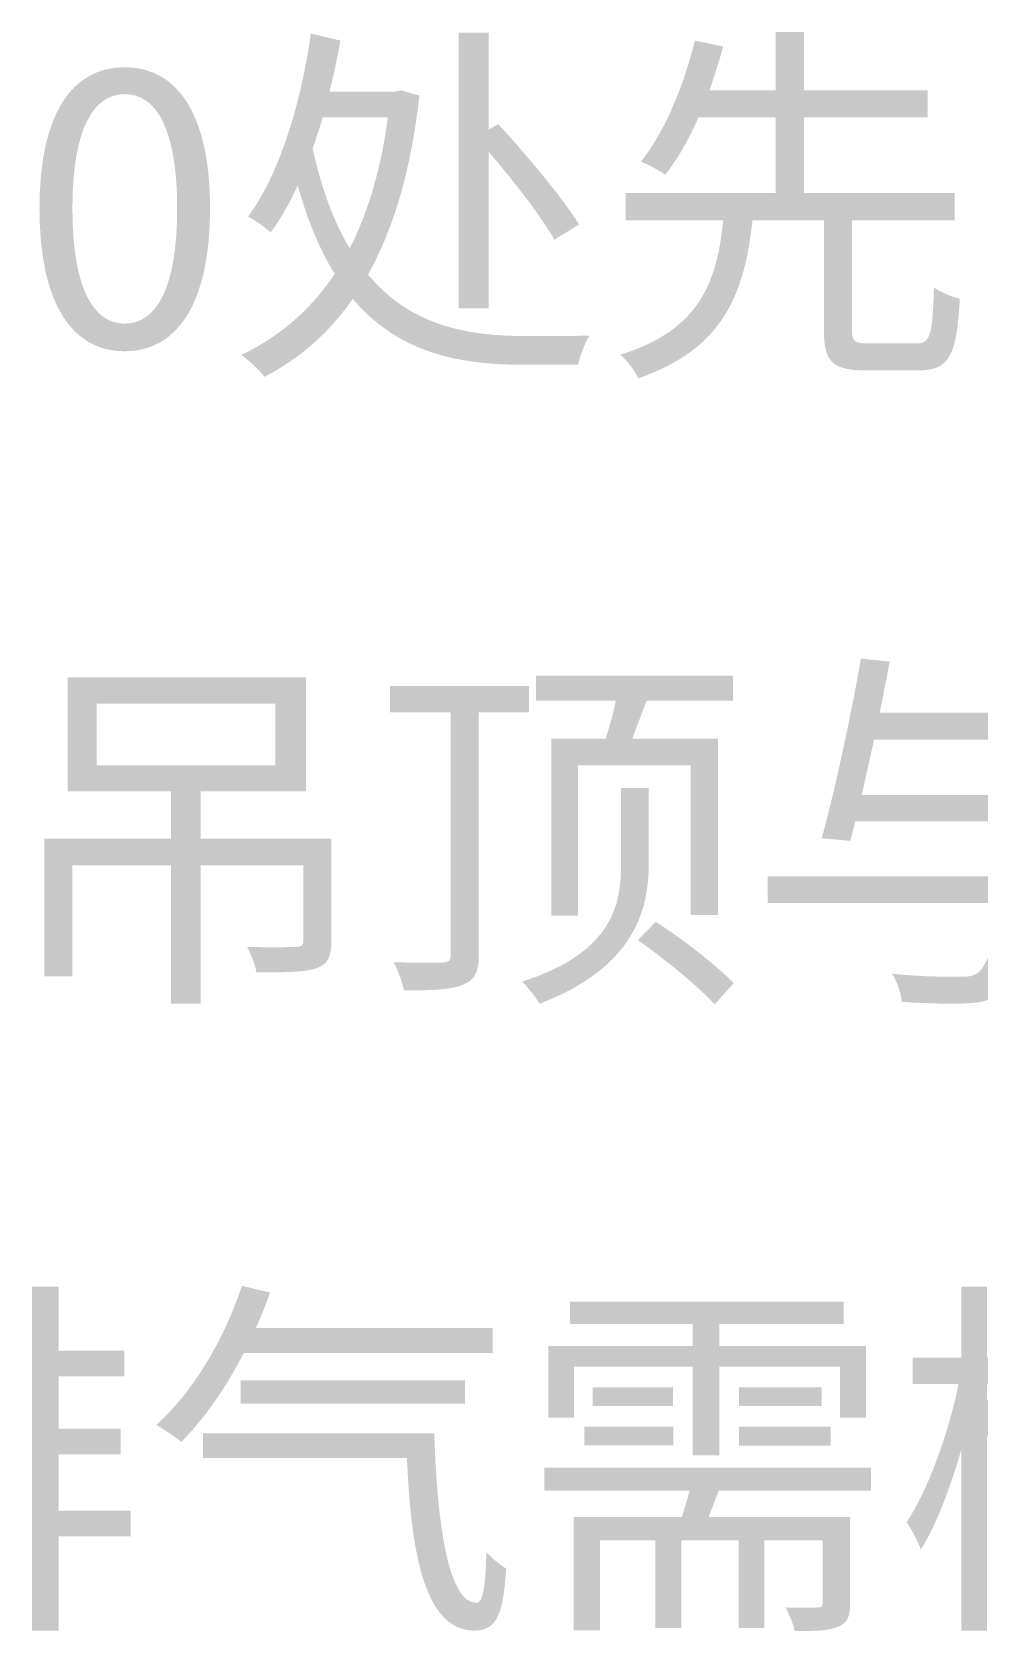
# Model space of a CAD drawing. Header units: millimetres. Extents: x -4600 to 229000, y -4300 to 19460.
# Drawn here: x 181090 to 181815, y 14412 to 15636 of the extents above; entities that cross this region are included whole.
import ezdxf

# ---------------------------------------------------------------- set-up
doc = ezdxf.new("R2010")
doc.units = ezdxf.units.MM
doc.header["$LTSCALE"] = 100
doc.layers.add('R2-LEGEND', color=7, linetype='Continuous', lineweight=18)

# ---------------------------------------------------------------- blocks, each defined once
blk = doc.blocks.new('A05_SHEET')
at = {"layer": 'R2-LEGEND'}
h = blk.add_hatch(color=256, dxfattribs=at)
edge = h.paths.add_edge_path()
edge.add_spline(control_points=[(21303.6, 15634.5), (21295.9, 15578.4), (21278.1, 15524.2), (21255.5, 15494.4)], knot_values=[0, 0, 0, 0, 1, 1, 1, 1], degree=3, periodic=0)
edge.add_spline(control_points=[(21255.5, 15494.4), (21261.2, 15491.5), (21268.9, 15485.8), (21272.9, 15482.4)], knot_values=[0, 0, 0, 0, 1, 1, 1, 1], degree=3, periodic=0)
edge.add_spline(control_points=[(21272.9, 15482.4), (21280.4, 15492.4), (21287.3, 15504.4), (21293.6, 15518.2)], knot_values=[0, 0, 0, 0, 1, 1, 1, 1], degree=3, periodic=0)
edge.add_spline(control_points=[(21293.6, 15518.2), (21301.3, 15490.7), (21310.8, 15468.3), (21321.9, 15450.6)], knot_values=[0, 0, 0, 0, 1, 1, 1, 1], degree=3, periodic=0)
edge.add_spline(control_points=[(21321.9, 15450.6), (21303, 15422.2), (21278.9, 15402.2), (21250.3, 15388.4)], knot_values=[0, 0, 0, 0, 1, 1, 1, 1], degree=3, periodic=0)
edge.add_spline(control_points=[(21250.3, 15388.4), (21255.7, 15385.3), (21264.3, 15376.7), (21268.1, 15371.8)], knot_values=[0, 0, 0, 0, 1, 1, 1, 1], degree=3, periodic=0)
edge.add_spline(control_points=[(21268.1, 15371.8), (21294.4, 15385.3), (21317.1, 15404.7), (21335.7, 15431.4)], knot_values=[0, 0, 0, 0, 1, 1, 1, 1], degree=3, periodic=0)
edge.add_spline(control_points=[(21335.7, 15431.4), (21370.6, 15390.1), (21416.8, 15381), (21466, 15381)], knot_values=[0, 0, 0, 0, 1, 1, 1, 1], degree=3, periodic=0)
edge.add_line((21466, 15381), (21508.1, 15381))
edge.add_spline(control_points=[(21508.1, 15381), (21509.6, 15387.3), (21513.3, 15397.9), (21517, 15403.3)], knot_values=[0, 0, 0, 0, 1, 1, 1, 1], degree=3, periodic=0)
edge.add_spline(control_points=[(21517, 15403.3), (21505.9, 15403), (21476.1, 15403), (21467.2, 15403), (21423.1, 15403), (21379.8, 15411), (21347.4, 15450)], knot_values=[0, 0, 0, 0, 1, 1, 1, 2, 2, 2, 2], degree=3, periodic=0)
edge.add_spline(control_points=[(21347.4, 15450), (21366.9, 15485), (21380.4, 15529.7), (21386.7, 15587)], knot_values=[0, 0, 0, 0, 1, 1, 1, 1], degree=3, periodic=0)
edge.add_line((21386.7, 15587), (21372.6, 15591))
edge.add_line((21372.6, 15591), (21368.3, 15590.1))
edge.add_line((21368.3, 15590.1), (21317.9, 15590.1))
edge.add_spline(control_points=[(21317.9, 15590.1), (21321.1, 15602.7), (21323.9, 15615.9), (21326.2, 15629.1)], knot_values=[0, 0, 0, 0, 1, 1, 1, 1], degree=3, periodic=0)
edge.add_line((21326.2, 15629.1), (21303.6, 15634.5))
edge = h.paths.add_edge_path(flags=0)
edge.add_line((21416.8, 15635.1), (21416.8, 15424.2))
edge.add_line((21416.8, 15424.2), (21439.7, 15424.2))
edge.add_line((21439.7, 15424.2), (21439.7, 15544))
edge.add_spline(control_points=[(21439.7, 15544), (21459.2, 15521.3), (21480.1, 15494.4), (21490.1, 15476.7)], knot_values=[0, 0, 0, 0, 1, 1, 1, 1], degree=3, periodic=0)
edge.add_line((21490.1, 15476.7), (21509, 15488.4))
edge.add_spline(control_points=[(21509, 15488.4), (21496.1, 15509), (21468.9, 15541.4), (21447.1, 15565.2)], knot_values=[0, 0, 0, 0, 1, 1, 1, 1], degree=3, periodic=0)
edge.add_line((21447.1, 15565.2), (21439.7, 15560.9))
edge.add_line((21439.7, 15560.9), (21439.7, 15635.1))
edge.add_line((21439.7, 15635.1), (21416.8, 15635.1))
edge = h.paths.add_edge_path(flags=0)
edge.add_spline(control_points=[(21362.6, 15570.3), (21357.2, 15529.9), (21347.1, 15497), (21333.4, 15470.1)], knot_values=[0, 0, 0, 0, 1, 1, 1, 1], degree=3, periodic=0)
edge.add_spline(control_points=[(21333.4, 15470.1), (21321.6, 15489.5), (21312.2, 15514.5), (21305, 15546.3)], knot_values=[0, 0, 0, 0, 1, 1, 1, 1], degree=3, periodic=0)
edge.add_spline(control_points=[(21305, 15546.3), (21307.6, 15554), (21310.2, 15562), (21312.8, 15570.3)], knot_values=[0, 0, 0, 0, 1, 1, 1, 1], degree=3, periodic=0)
edge.add_line((21312.8, 15570.3), (21362.6, 15570.3))
h = blk.add_hatch(color=256, dxfattribs=at)
edge = h.paths.add_edge_path()
edge.add_line((21659.4, 15635.7), (21659.4, 15591))
edge.add_line((21659.4, 15591), (21608.7, 15591))
edge.add_spline(control_points=[(21608.7, 15591), (21612.7, 15602.4), (21616.4, 15613.9), (21619.3, 15624.5)], knot_values=[0, 0, 0, 0, 1, 1, 1, 1], degree=3, periodic=0)
edge.add_line((21619.3, 15624.5), (21597.5, 15629.1))
edge.add_spline(control_points=[(21597.5, 15629.1), (21590.4, 15599), (21576, 15560.9), (21556.3, 15536.5)], knot_values=[0, 0, 0, 0, 1, 1, 1, 1], degree=3, periodic=0)
edge.add_spline(control_points=[(21556.3, 15536.5), (21561.7, 15534.5), (21570, 15529.7), (21574.9, 15526.5)], knot_values=[0, 0, 0, 0, 1, 1, 1, 1], degree=3, periodic=0)
edge.add_spline(control_points=[(21574.9, 15526.5), (21584.6, 15538.5), (21593.2, 15554), (21600.4, 15570.3)], knot_values=[0, 0, 0, 0, 1, 1, 1, 1], degree=3, periodic=0)
edge.add_line((21600.4, 15570.3), (21659.4, 15570.3))
edge.add_line((21659.4, 15570.3), (21659.4, 15512.5))
edge.add_line((21659.4, 15512.5), (21544.5, 15512.5))
edge.add_line((21544.5, 15512.5), (21544.5, 15491.5))
edge.add_line((21544.5, 15491.5), (21619.3, 15491.5))
edge.add_spline(control_points=[(21619.3, 15491.5), (21614.4, 15444.3), (21601.5, 15407.6), (21540.5, 15388.7)], knot_values=[0, 0, 0, 0, 1, 1, 1, 1], degree=3, periodic=0)
edge.add_spline(control_points=[(21540.5, 15388.7), (21545.7, 15384.4), (21551.7, 15376.1), (21554.3, 15370.6)], knot_values=[0, 0, 0, 0, 1, 1, 1, 1], degree=3, periodic=0)
edge.add_spline(control_points=[(21554.3, 15370.6), (21619.6, 15393.3), (21635.6, 15435.4), (21641.7, 15491.5)], knot_values=[0, 0, 0, 0, 1, 1, 1, 1], degree=3, periodic=0)
edge.add_line((21641.7, 15491.5), (21696.4, 15491.5))
edge.add_line((21696.4, 15491.5), (21696.4, 15407.3))
edge.add_spline(control_points=[(21696.4, 15407.3), (21696.4, 15383.5), (21702.7, 15376.7), (21728.5, 15376.7), (21733.6, 15376.7), (21763.4, 15376.7), (21768.9, 15376.7), (21792.1, 15376.7), (21798.1, 15387.8), (21800.4, 15431.4)], knot_values=[0, 0, 0, 0, 1, 1, 1, 2, 2, 2, 3, 3, 3, 3], degree=3, periodic=0)
edge.add_spline(control_points=[(21800.4, 15431.4), (21794.4, 15433.1), (21785.2, 15436.5), (21780.6, 15440.3)], knot_values=[0, 0, 0, 0, 1, 1, 1, 1], degree=3, periodic=0)
edge.add_spline(control_points=[(21780.6, 15440.3), (21779.5, 15403), (21777.7, 15397.3), (21767.1, 15397.3), (21760.5, 15397.3), (21735.9, 15397.3), (21730.8, 15397.3), (21719.9, 15397.3), (21717.9, 15398.7), (21717.9, 15407.3)], knot_values=[0, 0, 0, 0, 1, 1, 1, 2, 2, 2, 3, 3, 3, 3], degree=3, periodic=0)
edge.add_line((21717.9, 15407.3), (21717.9, 15491.5))
edge.add_line((21717.9, 15491.5), (21796.4, 15491.5))
edge.add_line((21796.4, 15491.5), (21796.4, 15512.5))
edge.add_line((21796.4, 15512.5), (21681.2, 15512.5))
edge.add_line((21681.2, 15512.5), (21681.2, 15570.3))
edge.add_line((21681.2, 15570.3), (21775.7, 15570.3))
edge.add_line((21775.7, 15570.3), (21775.7, 15591))
edge.add_line((21775.7, 15591), (21681.2, 15591))
edge.add_line((21681.2, 15591), (21681.2, 15635.7))
edge.add_line((21681.2, 15635.7), (21659.4, 15635.7))
h = blk.add_hatch(color=256, dxfattribs=at)
edge = h.paths.add_edge_path()
edge.add_spline(control_points=[(21161.2, 15391.3), (21201, 15391.3), (21226.5, 15427.4), (21226.5, 15500.7), (21226.5, 15573.5), (21201, 15608.7), (21161.2, 15608.7), (21121.1, 15608.7), (21095.9, 15573.5), (21095.9, 15500.7), (21095.9, 15427.4), (21121.1, 15391.3), (21161.2, 15391.3)], knot_values=[0, 0, 0, 0, 1, 1, 1, 2, 2, 2, 3, 3, 3, 4, 4, 4, 4], degree=3, periodic=0)
edge = h.paths.add_edge_path(flags=0)
edge.add_spline(control_points=[(21161.2, 15412.5), (21137.4, 15412.5), (21121.1, 15439.1), (21121.1, 15500.7), (21121.1, 15562), (21137.4, 15588.1), (21161.2, 15588.1), (21185, 15588.1), (21201.3, 15562), (21201.3, 15500.7), (21201.3, 15439.1), (21185, 15412.5), (21161.2, 15412.5)], knot_values=[0, 0, 0, 0, 1, 1, 1, 2, 2, 2, 3, 3, 3, 4, 4, 4, 4], degree=3, periodic=0)
h = blk.add_hatch(color=256, dxfattribs=at)
edge = h.paths.add_edge_path()
edge.add_spline(control_points=[(21724.7, 15156.2), (21717.3, 15113.3), (21704.4, 15053.7), (21694.7, 15018.7)], knot_values=[0, 0, 0, 0, 1, 1, 1, 1], degree=3, periodic=0)
edge.add_line((21694.7, 15018.7), (21716.7, 15016.7))
edge.add_line((21716.7, 15016.7), (21720.4, 15031.6))
edge.add_line((21720.4, 15031.6), (21840.5, 15031.6))
edge.add_spline(control_points=[(21840.5, 15031.6), (21838.8, 15015.6), (21837.3, 15001.8), (21835.6, 14989.5)], knot_values=[0, 0, 0, 0, 1, 1, 1, 1], degree=3, periodic=0)
edge.add_line((21835.6, 14989.5), (21653.4, 14989.5))
edge.add_line((21653.4, 14989.5), (21653.4, 14969.1))
edge.add_line((21653.4, 14969.1), (21832.5, 14969.1))
edge.add_spline(control_points=[(21832.5, 14969.1), (21827.3, 14938.2), (21821.6, 14922.2), (21814.7, 14916.1)], knot_values=[0, 0, 0, 0, 1, 1, 1, 1], degree=3, periodic=0)
edge.add_spline(control_points=[(21814.7, 14916.1), (21811, 14913), (21807, 14912.7), (21799.8, 14912.7), (21791.8, 14912.7), (21770.3, 14912.7), (21748.5, 14915)], knot_values=[0, 0, 0, 0, 1, 1, 1, 2, 2, 2, 2], degree=3, periodic=0)
edge.add_spline(control_points=[(21748.5, 14915), (21752.5, 14909), (21755.4, 14899.8), (21756, 14893.5)], knot_values=[0, 0, 0, 0, 1, 1, 1, 1], degree=3, periodic=0)
edge.add_spline(control_points=[(21756, 14893.5), (21776.6, 14892.1), (21797.2, 14891.8), (21807.5, 14892.4)], knot_values=[0, 0, 0, 0, 1, 1, 1, 1], degree=3, periodic=0)
edge.add_spline(control_points=[(21807.5, 14892.4), (21819, 14893.2), (21825.9, 14895.2), (21833.3, 14902.4), (21842.5, 14911.3), (21848.8, 14930.5), (21854.8, 14969.1)], knot_values=[0, 0, 0, 0, 1, 1, 1, 2, 2, 2, 2], degree=3, periodic=0)
edge.add_line((21854.8, 14969.1), (21909.8, 14969.1))
edge.add_line((21909.8, 14969.1), (21909.8, 14989.5))
edge.add_line((21909.8, 14989.5), (21857.4, 14989.5))
edge.add_spline(control_points=[(21857.4, 14989.5), (21859.4, 15004.4), (21861.1, 15021.3), (21863.1, 15041.1), (21863.4, 15044.2), (21864, 15051.7), (21864, 15051.7)], knot_values=[0, 0, 0, 0, 1, 1, 1, 2, 2, 2, 2], degree=3, periodic=0)
edge.add_line((21864, 15051.7), (21725.3, 15051.7))
edge.add_line((21725.3, 15051.7), (21734.8, 15094.1))
edge.add_line((21734.8, 15094.1), (21879.7, 15094.1))
edge.add_line((21879.7, 15094.1), (21879.7, 15114.7))
edge.add_line((21879.7, 15114.7), (21739.1, 15114.7))
edge.add_line((21739.1, 15114.7), (21746.8, 15153.9))
edge.add_line((21746.8, 15153.9), (21724.7, 15156.2))
h = blk.add_hatch(color=256, dxfattribs=at)
edge = h.paths.add_edge_path()
edge.add_line((21099.6, 15018.4), (21099.6, 14913))
edge.add_line((21099.6, 14913), (21121.1, 14913))
edge.add_line((21121.1, 14913), (21121.1, 14998.1))
edge.add_line((21121.1, 14998.1), (21196.7, 14998.1))
edge.add_line((21196.7, 14998.1), (21196.7, 14892.1))
edge.add_line((21196.7, 14892.1), (21219.4, 14892.1))
edge.add_line((21219.4, 14892.1), (21219.4, 14998.1))
edge.add_line((21219.4, 14998.1), (21297.9, 14998.1))
edge.add_line((21297.9, 14998.1), (21297.9, 14940.2))
edge.add_spline(control_points=[(21297.9, 14940.2), (21297.9, 14936.8), (21296.4, 14935.6), (21291.8, 14935.6)], knot_values=[0, 0, 0, 0, 1, 1, 1, 1], degree=3, periodic=0)
edge.add_spline(control_points=[(21291.8, 14935.6), (21287.5, 14935.3), (21271.8, 14935.1), (21254.9, 14935.6)], knot_values=[0, 0, 0, 0, 1, 1, 1, 1], degree=3, periodic=0)
edge.add_spline(control_points=[(21254.9, 14935.6), (21257.7, 14929.9), (21260.9, 14922.2), (21262, 14916.1)], knot_values=[0, 0, 0, 0, 1, 1, 1, 1], degree=3, periodic=0)
edge.add_spline(control_points=[(21262, 14916.1), (21284.7, 14916.1), (21299, 14916.1), (21308.2, 14919.3)], knot_values=[0, 0, 0, 0, 1, 1, 1, 1], degree=3, periodic=0)
edge.add_spline(control_points=[(21308.2, 14919.3), (21317.1, 14922.7), (21319.3, 14928.8), (21319.3, 14939.9)], knot_values=[0, 0, 0, 0, 1, 1, 1, 1], degree=3, periodic=0)
edge.add_line((21319.3, 14939.9), (21319.3, 15018.4))
edge.add_line((21319.3, 15018.4), (21219.4, 15018.4))
edge.add_line((21219.4, 15018.4), (21219.4, 15054.5))
edge.add_line((21219.4, 15054.5), (21299.9, 15054.5))
edge.add_line((21299.9, 15054.5), (21299.9, 15141.9))
edge.add_line((21299.9, 15141.9), (21117.4, 15141.9))
edge.add_line((21117.4, 15141.9), (21117.4, 15054.5))
edge.add_line((21117.4, 15054.5), (21196.7, 15054.5))
edge.add_line((21196.7, 15054.5), (21196.7, 15018.4))
edge.add_line((21196.7, 15018.4), (21099.6, 15018.4))
h.paths.add_polyline_path([(21139.7, 15121.8), (21276.4, 15121.8), (21276.4, 15074.6), (21139.7, 15074.6), (21139.7, 15121.8)], flags=0)
h = blk.add_hatch(color=256, dxfattribs=at)
edge = h.paths.add_edge_path()
edge.add_line((21487.8, 15094.9), (21487.8, 14959.4))
edge.add_line((21487.8, 14959.4), (21508.1, 14959.4))
edge.add_line((21508.1, 14959.4), (21508.1, 15074.6))
edge.add_line((21508.1, 15074.6), (21594.4, 15074.6))
edge.add_line((21594.4, 15074.6), (21594.4, 14960))
edge.add_line((21594.4, 14960), (21615.3, 14960))
edge.add_line((21615.3, 14960), (21615.3, 15094.9))
edge.add_line((21615.3, 15094.9), (21549.7, 15094.9))
edge.add_line((21549.7, 15094.9), (21560.6, 15123.9))
edge.add_line((21560.6, 15123.9), (21626.8, 15123.9))
edge.add_line((21626.8, 15123.9), (21626.8, 15143))
edge.add_line((21626.8, 15143), (21476.1, 15143))
edge.add_line((21476.1, 15143), (21476.1, 15123.9))
edge.add_line((21476.1, 15123.9), (21537.1, 15123.9))
edge.add_spline(control_points=[(21537.1, 15123.9), (21535.1, 15114.4), (21532.2, 15103.8), (21529.3, 15094.9)], knot_values=[0, 0, 0, 0, 1, 1, 1, 1], degree=3, periodic=0)
edge.add_line((21529.3, 15094.9), (21487.8, 15094.9))
edge = h.paths.add_edge_path(flags=0)
edge.add_line((21541.1, 15057.1), (21541.1, 14999.5))
edge.add_spline(control_points=[(21541.1, 14999.5), (21541.1, 14969.7), (21536.2, 14931.6), (21465.5, 14909)], knot_values=[0, 0, 0, 0, 1, 1, 1, 1], degree=3, periodic=0)
edge.add_spline(control_points=[(21465.5, 14909), (21469.8, 14904.4), (21476.1, 14897), (21478.6, 14892.1)], knot_values=[0, 0, 0, 0, 1, 1, 1, 1], degree=3, periodic=0)
edge.add_spline(control_points=[(21478.6, 14892.1), (21550.5, 14919.3), (21562.3, 14963.1), (21562.3, 14999.2)], knot_values=[0, 0, 0, 0, 1, 1, 1, 1], degree=3, periodic=0)
edge.add_line((21562.3, 14999.2), (21562.3, 15057.1))
edge.add_line((21562.3, 15057.1), (21541.1, 15057.1))
h = blk.add_hatch(color=256, dxfattribs=at)
edge = h.paths.add_edge_path()
edge.add_line((21364.3, 15135.3), (21364.3, 15115))
edge.add_line((21364.3, 15115), (21410.7, 15115))
edge.add_line((21410.7, 15115), (21410.7, 14929.6))
edge.add_spline(control_points=[(21410.7, 14929.6), (21410.7, 14925), (21409.3, 14923.9), (21404.4, 14923.6), (21399.8, 14923.3), (21384.4, 14923.3), (21366.9, 14923.9)], knot_values=[0, 0, 0, 0, 1, 1, 1, 2, 2, 2, 2], degree=3, periodic=0)
edge.add_spline(control_points=[(21366.9, 14923.9), (21370.3, 14917.9), (21373.8, 14908.1), (21374.9, 14902.4)], knot_values=[0, 0, 0, 0, 1, 1, 1, 1], degree=3, periodic=0)
edge.add_spline(control_points=[(21374.9, 14902.4), (21397.8, 14902.1), (21411.9, 14903), (21420.2, 14906.7)], knot_values=[0, 0, 0, 0, 1, 1, 1, 1], degree=3, periodic=0)
edge.add_spline(control_points=[(21420.2, 14906.7), (21429.1, 14910.1), (21432.2, 14916.4), (21432.2, 14929.6)], knot_values=[0, 0, 0, 0, 1, 1, 1, 1], degree=3, periodic=0)
edge.add_line((21432.2, 14929.6), (21432.2, 15115))
edge.add_line((21432.2, 15115), (21470.6, 15115))
edge.add_line((21470.6, 15115), (21470.6, 15135.3))
edge.add_line((21470.6, 15135.3), (21364.3, 15135.3))
h = blk.add_hatch(color=256, dxfattribs=at)
edge = h.paths.add_edge_path()
edge.add_spline(control_points=[(21554, 14940.8), (21574.6, 14926.2), (21600.4, 14905.3), (21612.7, 14891.5)], knot_values=[0, 0, 0, 0, 1, 1, 1, 1], degree=3, periodic=0)
edge.add_line((21612.7, 14891.5), (21627.3, 14907.8))
edge.add_spline(control_points=[(21627.3, 14907.8), (21614.4, 14921.3), (21588.4, 14941.4), (21567.7, 14954.8)], knot_values=[0, 0, 0, 0, 1, 1, 1, 1], degree=3, periodic=0)
edge.add_line((21567.7, 14954.8), (21554, 14940.8))
blk.add_hatch(color=256, dxfattribs=at).paths.add_polyline_path([(21090.2, 14675.7), (21090.2, 14412.4), (21110.5, 14412.4), (21110.5, 14484.6), (21165.8, 14484.6), (21165.8, 14504.3), (21110.5, 14504.3), (21110.5, 14547.3), (21158, 14547.3), (21158, 14566.8), (21110.5, 14566.8), (21110.5, 14606.9), (21160.9, 14606.9), (21160.9, 14626.7), (21110.5, 14626.7), (21110.5, 14675.7), (21090.2, 14675.7)])
h = blk.add_hatch(color=256, dxfattribs=at)
edge = h.paths.add_edge_path()
edge.add_spline(control_points=[(21250.9, 14676.2), (21237.1, 14634.7), (21213.3, 14594.9), (21185.3, 14569.7)], knot_values=[0, 0, 0, 0, 1, 1, 1, 1], degree=3, periodic=0)
edge.add_spline(control_points=[(21185.3, 14569.7), (21190.7, 14566.8), (21200.2, 14560.2), (21204.5, 14556.8)], knot_values=[0, 0, 0, 0, 1, 1, 1, 1], degree=3, periodic=0)
edge.add_spline(control_points=[(21204.5, 14556.8), (21221.9, 14574.2), (21238.6, 14598.3), (21252.3, 14624.9)], knot_values=[0, 0, 0, 0, 1, 1, 1, 1], degree=3, periodic=0)
edge.add_line((21252.3, 14624.9), (21442.8, 14624.9))
edge.add_line((21442.8, 14624.9), (21442.8, 14643.9))
edge.add_line((21442.8, 14643.9), (21261.5, 14643.9))
edge.add_spline(control_points=[(21261.5, 14643.9), (21265.5, 14652.7), (21269.2, 14661.9), (21272.4, 14671.1)], knot_values=[0, 0, 0, 0, 1, 1, 1, 1], degree=3, periodic=0)
edge.add_line((21272.4, 14671.1), (21250.9, 14676.2))
h.paths.add_polyline_path([(21250, 14604), (21250, 14586), (21421.6, 14586), (21421.6, 14604), (21250, 14604)], flags=0)
h = blk.add_hatch(color=256, dxfattribs=at)
edge = h.paths.add_edge_path()
edge.add_line((21801.5, 14675.7), (21801.5, 14621.2))
edge.add_line((21801.5, 14621.2), (21764.3, 14621.2))
edge.add_line((21764.3, 14621.2), (21764.3, 14601.2))
edge.add_line((21764.3, 14601.2), (21799.5, 14601.2))
edge.add_spline(control_points=[(21799.5, 14601.2), (21791.8, 14563.3), (21775.7, 14518.9), (21759.7, 14495.5)], knot_values=[0, 0, 0, 0, 1, 1, 1, 1], degree=3, periodic=0)
edge.add_spline(control_points=[(21759.7, 14495.5), (21763.1, 14490.3), (21768.3, 14480.8), (21770.6, 14474.5)], knot_values=[0, 0, 0, 0, 1, 1, 1, 1], degree=3, periodic=0)
edge.add_spline(control_points=[(21770.6, 14474.5), (21782, 14492.3), (21792.9, 14520.9), (21801.5, 14550.7)], knot_values=[0, 0, 0, 0, 1, 1, 1, 1], degree=3, periodic=0)
edge.add_line((21801.5, 14550.7), (21801.5, 14412.4))
edge.add_line((21801.5, 14412.4), (21821.3, 14412.4))
edge.add_line((21821.3, 14412.4), (21821.3, 14561.6))
edge.add_spline(control_points=[(21821.3, 14561.6), (21828.7, 14547.6), (21837, 14531), (21840.8, 14522.1)], knot_values=[0, 0, 0, 0, 1, 1, 1, 1], degree=3, periodic=0)
edge.add_line((21840.8, 14522.1), (21853.7, 14537.3))
edge.add_spline(control_points=[(21853.7, 14537.3), (21849.4, 14545.9), (21827.9, 14579.7), (21821.3, 14589.4)], knot_values=[0, 0, 0, 0, 1, 1, 1, 1], degree=3, periodic=0)
edge.add_line((21821.3, 14589.4), (21821.3, 14601.2))
edge.add_line((21821.3, 14601.2), (21851.1, 14601.2))
edge.add_line((21851.1, 14601.2), (21851.1, 14621.2))
edge.add_line((21851.1, 14621.2), (21821.3, 14621.2))
edge.add_line((21821.3, 14621.2), (21821.3, 14675.7))
edge.add_line((21821.3, 14675.7), (21801.5, 14675.7))
h = blk.add_hatch(color=256, dxfattribs=at)
h.paths.add_polyline_path([(21485.5, 14630.1), (21485.5, 14575.4), (21505, 14575.4), (21505, 14614.3), (21595.8, 14614.3), (21595.8, 14546.4), (21616.4, 14546.4), (21616.4, 14614.3), (21708.7, 14614.3), (21708.7, 14575.4), (21728.7, 14575.4), (21728.7, 14630.1), (21616.4, 14630.1), (21616.4, 14647), (21711.6, 14647), (21711.6, 14664.2), (21502.1, 14664.2), (21502.1, 14647), (21595.8, 14647), (21595.8, 14630.1), (21485.5, 14630.1)])
h.paths.add_polyline_path([(21631.3, 14568.5), (21631.3, 14553.9), (21701.5, 14553.9), (21701.5, 14568.5), (21631.3, 14568.5)], flags=0)
h.paths.add_polyline_path([(21513, 14568.5), (21513, 14554.2), (21581.2, 14554.2), (21581.2, 14568.5), (21513, 14568.5)], flags=0)
h.paths.add_polyline_path([(21631.3, 14598.6), (21631.3, 14584.3), (21694.7, 14584.3), (21694.7, 14598.6), (21631.3, 14598.6)], flags=0)
h.paths.add_polyline_path([(21519.3, 14598.6), (21519.3, 14584.3), (21580.9, 14584.3), (21580.9, 14598.6), (21519.3, 14598.6)], flags=0)
h = blk.add_hatch(color=256, dxfattribs=at)
edge = h.paths.add_edge_path()
edge.add_line((21221.1, 14563.3), (21221.1, 14544.4))
edge.add_line((21221.1, 14544.4), (21377.2, 14544.4))
edge.add_spline(control_points=[(21377.2, 14544.4), (21380.4, 14470.2), (21391, 14412.4), (21429.1, 14412.4), (21446.3, 14412.4), (21451.1, 14425.8), (21453.1, 14459.9)], knot_values=[0, 0, 0, 0, 1, 1, 1, 2, 2, 2, 2], degree=3, periodic=0)
edge.add_spline(control_points=[(21453.1, 14459.9), (21448.3, 14462.8), (21442.3, 14467.7), (21438, 14472.5)], knot_values=[0, 0, 0, 0, 1, 1, 1, 1], degree=3, periodic=0)
edge.add_spline(control_points=[(21438, 14472.5), (21437.4, 14448.5), (21435.7, 14433.6), (21430.5, 14433.6), (21408.2, 14433.3), (21400.1, 14497.7), (21398.1, 14563.3)], knot_values=[0, 0, 0, 0, 1, 1, 1, 2, 2, 2, 2], degree=3, periodic=0)
edge.add_line((21398.1, 14563.3), (21221.1, 14563.3))
h = blk.add_hatch(color=256, dxfattribs=at)
edge = h.paths.add_edge_path()
edge.add_line((21504.7, 14499.2), (21504.7, 14412.7))
edge.add_line((21504.7, 14412.7), (21525, 14412.7))
edge.add_line((21525, 14412.7), (21525, 14481.4))
edge.add_line((21525, 14481.4), (21567.4, 14481.4))
edge.add_line((21567.4, 14481.4), (21567.4, 14414.4))
edge.add_line((21567.4, 14414.4), (21587.2, 14414.4))
edge.add_line((21587.2, 14414.4), (21587.2, 14481.4))
edge.add_line((21587.2, 14481.4), (21631.1, 14481.4))
edge.add_line((21631.1, 14481.4), (21631.1, 14414.4))
edge.add_line((21631.1, 14414.4), (21650.8, 14414.4))
edge.add_line((21650.8, 14414.4), (21650.8, 14481.4))
edge.add_line((21650.8, 14481.4), (21695.5, 14481.4))
edge.add_line((21695.5, 14481.4), (21695.5, 14433.9))
edge.add_spline(control_points=[(21695.5, 14433.9), (21695.5, 14431), (21694.9, 14430.1), (21691.5, 14430.1)], knot_values=[0, 0, 0, 0, 1, 1, 1, 1], degree=3, periodic=0)
edge.add_spline(control_points=[(21691.5, 14430.1), (21688.6, 14429.8), (21678.9, 14429.8), (21667.1, 14430.1)], knot_values=[0, 0, 0, 0, 1, 1, 1, 1], degree=3, periodic=0)
edge.add_spline(control_points=[(21667.1, 14430.1), (21669.7, 14425), (21672.9, 14417.5), (21674, 14412.1)], knot_values=[0, 0, 0, 0, 1, 1, 1, 1], degree=3, periodic=0)
edge.add_spline(control_points=[(21674, 14412.1), (21689.5, 14412.1), (21700.4, 14412.1), (21707.5, 14415.5)], knot_values=[0, 0, 0, 0, 1, 1, 1, 1], degree=3, periodic=0)
edge.add_spline(control_points=[(21707.5, 14415.5), (21714.7, 14418.4), (21716.4, 14423.5), (21716.4, 14433.6)], knot_values=[0, 0, 0, 0, 1, 1, 1, 1], degree=3, periodic=0)
edge.add_line((21716.4, 14433.6), (21716.4, 14499.2))
edge.add_line((21716.4, 14499.2), (21608.1, 14499.2))
edge.add_line((21608.1, 14499.2), (21615.9, 14519.5))
edge.add_line((21615.9, 14519.5), (21732.5, 14519.5))
edge.add_line((21732.5, 14519.5), (21732.5, 14537))
edge.add_line((21732.5, 14537), (21482.4, 14537))
edge.add_line((21482.4, 14537), (21482.4, 14519.5))
edge.add_line((21482.4, 14519.5), (21593.5, 14519.5))
edge.add_spline(control_points=[(21593.5, 14519.5), (21591.8, 14512.9), (21589.8, 14505.8), (21587.5, 14499.2)], knot_values=[0, 0, 0, 0, 1, 1, 1, 1], degree=3, periodic=0)
edge.add_line((21587.5, 14499.2), (21504.7, 14499.2))

msp = doc.modelspace()

# ---------------------------------------------------------------- block references
msp.add_blockref('A05_SHEET', (160000, 0))

doc.saveas('drawing.dxf')
